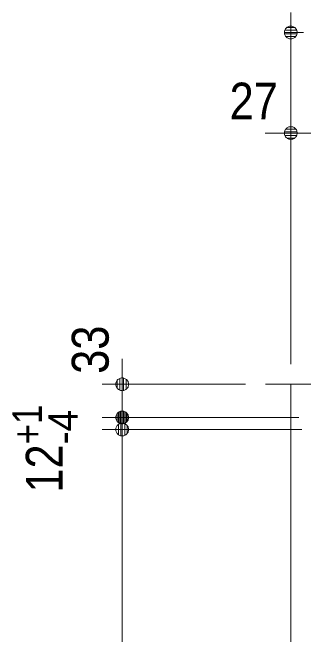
# Model space of a CAD drawing. Units: millimetres, scale not verified. Extents: x -6062 to 6062, y -3045 to 3045.
# Drawn here: x -1834 to -1544, y 101 to 720 of the extents above; entities that cross this region are included whole.
import ezdxf
from ezdxf.enums import TextEntityAlignment as Align

# ---------------------------------------------------------------- set-up
doc = ezdxf.new("R2010")
doc.units = ezdxf.units.MM
doc.header["$LTSCALE"] = 20
for name, color, linetype, lineweight in [('0-0_2寸法-1', 7, 'Continuous', 9), ('0-1_0', 7, 'Continuous', 9), ('0-3_2寸法-2', 7, 'Continuous', 9), ('0-4_3一般', 7, 'Continuous', 9)]:
    doc.layers.add(name, color=color, linetype=linetype, lineweight=lineweight)
doc.styles.add('ＭＳ Ｐゴシック', font='')
doc.styles.get('ＭＳ Ｐゴシック').set_extended_font_data('MS PGothic')

# ---------------------------------------------------------------- blocks, each defined once
blk = doc.blocks.new('グループ-7')
at = {"layer": '0-4_3一般'}
blk.add_line((4109.3, 7000), (7949.3, 7000), dxfattribs=at)
blk = doc.blocks.new('グループ-27')
at = {"layer": '0-4_3一般'}
blk.add_blockref('グループ-7', (0, 0), dxfattribs=at)
blk = doc.blocks.new('_Dot')
at = {"layer": '0-1_0'}
for p, q in [((-10, 0), (-20, 0)), ((9.78, 2), (-9.78, 2)), ((7.99, 6), (-7.99, 6)), ((9.16, -3.98), (-9.16, -3.98)), ((6, -7.98), (-6, -7.98))]:
    blk.add_line(p, q, dxfattribs=at)
for points in [[(10, 0), (9.92, 1.25), (9.69, 2.49), (9.3, 3.68), (8.76, 4.82), (8.09, 5.88), (7.29, 6.85), (6.37, 7.71), (5.36, 8.44), (4.26, 9.05), (3.09, 9.51), (1.87, 9.82), (0.63, 9.98), (-0.63, 9.98), (-1.87, 9.82), (-3.09, 9.51), (-4.26, 9.05), (-5.36, 8.44), (-6.37, 7.71), (-7.29, 6.85), (-8.09, 5.88), (-8.76, 4.82), (-9.3, 3.68), (-9.69, 2.49), (-9.92, 1.25), (-10, 0), (0, 0)], [(-10, 0), (-9.92, -1.25), (-9.69, -2.49), (-9.3, -3.68), (-8.76, -4.82), (-8.09, -5.88), (-7.29, -6.85), (-6.37, -7.71), (-5.36, -8.44), (-4.26, -9.05), (-3.09, -9.51), (-1.87, -9.82), (-0.63, -9.98), (0.63, -9.98), (1.87, -9.82), (3.09, -9.51), (4.26, -9.05), (5.36, -8.44), (6.37, -7.71), (7.29, -6.85), (8.09, -5.88), (8.76, -4.82), (9.3, -3.68), (9.69, -2.49), (9.92, -1.25), (10, 0), (0, 0)]]:
    blk.add_lwpolyline(points, close=True, dxfattribs=at)
blk = doc.blocks.new('グループ-86')
at = {"layer": '0-4_3一般'}
blk.add_line((4609.3, 7000), (4609.3, -40000), dxfattribs=at)

msp = doc.modelspace()

# ---------------------------------------------------------------- linework, layer by layer
at = {"layer": '0-0_2寸法-1'}
for p, q in [((-1557.04, 620), (-1557.04, 720)), ((-1546.04, 305), (-1744.54, 305)), ((-1724.54, 292.29), (-1724.54, -1974.29))]:
    msp.add_line(p, q, dxfattribs=at)
at = {"layer": '0-3_2寸法-2'}
for p, q in [((-1557.04, 370), (-1557.04, 620)), ((-1569.75, 600), (-1582.46, 600)), ((-1530.04, 600), (-1557.04, 600)), ((-1724.54, 362.71), (-1724.54, 375.42)), ((-1602.04, 350), (-1744.54, 350)), ((-1724.54, 350), (-1724.54, 317)), ((-1724.54, 329.71), (-1724.54, 342.42)), ((-1549.04, 317), (-1744.54, 317)), ((-1549.04, 317), (-1744.54, 317)), ((-1724.54, 317), (-1724.54, 305)), ((-1546.04, 305), (-1744.54, 305)), ((-1724.54, 304.29), (-1724.54, 291.58)), ((-1724.54, 292.29), (-1724.54, 279.58))]:
    msp.add_line(p, q, dxfattribs=at)

# ---------------------------------------------------------------- block references
at = {"layer": '0-0_2寸法-1', "xscale": 0.6356201, "yscale": 0.6356201}
for p, rotation in [((-1557.04, 700), 180), ((-1724.54, 305), 90)]:
    msp.add_blockref('_Dot', p, dxfattribs=dict(at, rotation=rotation))
at = {"layer": '0-3_2寸法-2', "xscale": 0.6356201, "yscale": 0.6356201}
msp.add_blockref('_Dot', (-1557.04, 600), dxfattribs=at)
for p, rotation in [((-1724.54, 350), 270), ((-1724.54, 317), 270), ((-1724.54, 317), 90), ((-1724.54, 305), 90)]:
    msp.add_blockref('_Dot', p, dxfattribs=dict(at, rotation=rotation))
at = {"layer": '0-4_3一般', "xscale": 0.05, "yscale": 0.05}
for name in ['グループ-27', 'グループ-86']:
    msp.add_blockref(name, (-1787.5, 0), dxfattribs=at)

# ---------------------------------------------------------------- texts
at = {"layer": '0-3_2寸法-2', "style": 'ＭＳ Ｐゴシック', "width": 0.9}
msp.add_text('27', height=36.66, dxfattribs=at).set_placement((-1617.84, 602.48), align=Align.BOTTOM_LEFT)
for s, height, p in [('33', 36.66, (-1727.02, 360.41)), ('+1', 29.33, (-1795.51, 290.33)), ('12', 36.66, (-1772.68, 242.23))]:
    msp.add_text(s, height=height, rotation=90, dxfattribs=at).set_placement(p, align=Align.BOTTOM_LEFT)
at = {"layer": '0-3_2寸法-2', "style": 'ＭＳ Ｐゴシック'}
msp.add_text('-4', height=29.33, rotation=90, dxfattribs=at).set_placement((-1759.89, 290.33), align=Align.BOTTOM_LEFT)

doc.saveas('drawing.dxf')
